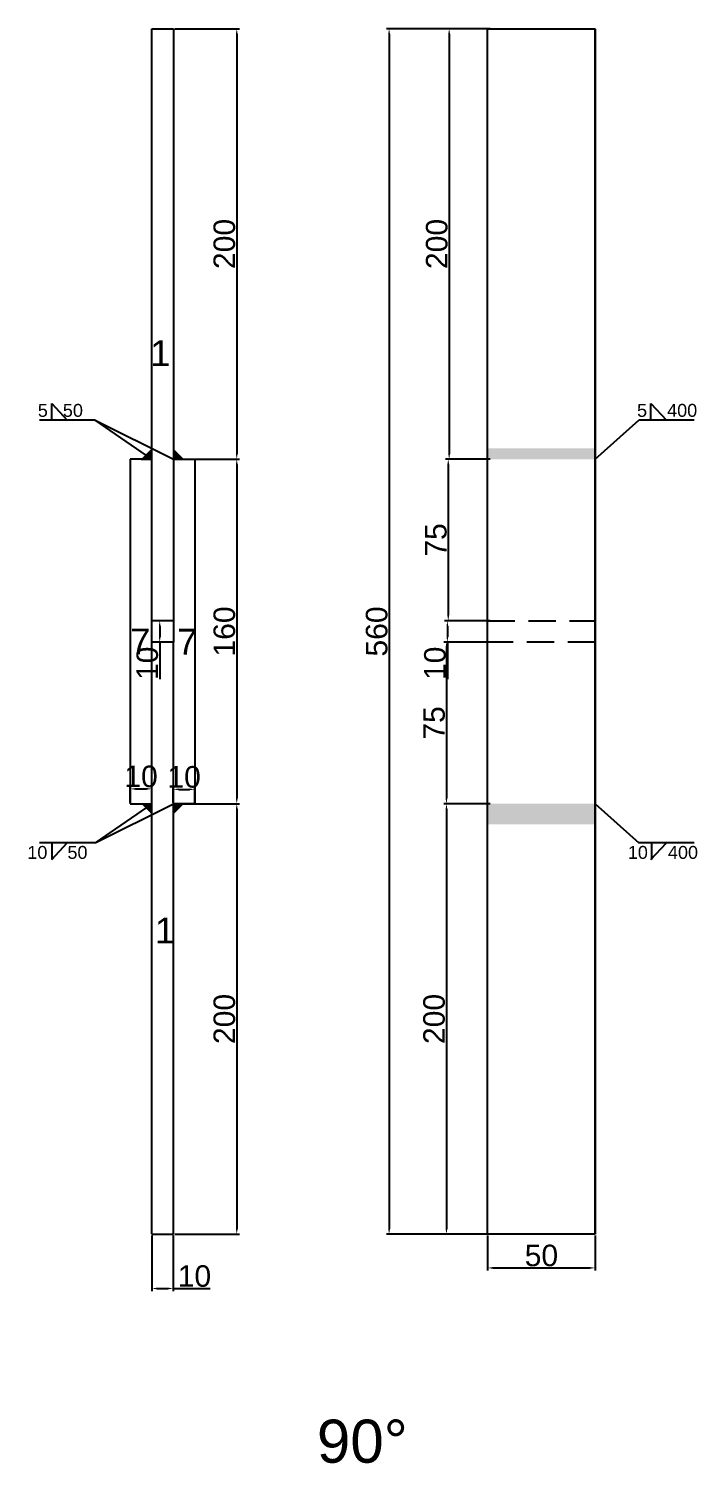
# Model space of a CAD drawing. Header units: millimetres. Extents: x 1455 to 24185, y -7041 to 4772.
# Drawn here: x 2734 to 3045, y -3920 to -3253 of the extents above; entities that cross this region are included whole.
import ezdxf

# ---------------------------------------------------------------- set-up
doc = ezdxf.new("R2010")
doc.units = ezdxf.units.MM
doc.linetypes.add('DASHED', pattern=[19.05, 12.7, -6.35])
for name, color, linetype in [('尺寸标注', 6, 'Continuous'), ('标号', 4, 'Continuous'), ('焊缝', 250, 'Continuous')]:
    doc.layers.add(name, color=color, linetype=linetype)
doc.styles.get("Standard").update_dxf_attribs({"font": 'arial.ttf'})
doc.dimstyles.new('ISO-25-JHF', dxfattribs={"dimtxt": 10, "dimasz": 2.5, "dimexe": 1.25, "dimexo": 0.625, "dimtad": 1, "dimtxsty": 'Standard', "dimcen": 2.5, "dimadec": 0, "dimazin": 0, "dimtfac": 1, "dimtmove": 0, "dimatfit": 3, "dimfxl": 1, "dimarcsym": 0})

# ---------------------------------------------------------------- blocks, each defined once
blk = doc.blocks.new('*D459')
at = {"layer": 'Defpoints', "color": 0, "transparency": 16777216}
for p in [(2949.47, -3253.14), (2929.73, -3453.14), (2949.47, -3453.14)]:
    blk.add_point(p, dxfattribs=at)
at = {"layer": '尺寸标注', "color": 0, "lineweight": -2, "transparency": 16777216}
for p, q in [((2948.85, -3253.14), (2928.48, -3253.14)), ((2929.73, -3255.64), (2929.73, -3450.64)), ((2948.85, -3453.14), (2928.48, -3453.14))]:
    blk.add_line(p, q, dxfattribs=at)
at = {"layer": '尺寸标注', "color": 0, "transparency": 16777216}
for points in [[(2929.31, -3255.64), (2930.14, -3255.64), (2929.73, -3253.14)], [(2929.31, -3450.64), (2930.14, -3450.64), (2929.73, -3453.14)]]:
    blk.add_solid(points, dxfattribs=at)
at = {"layer": '尺寸标注', "color": 0, "transparency": 16777216, "insert": (2924, -3353.14), "char_height": 10, "attachment_point": 5, "rotation": 90}
blk.add_mtext('200', dxfattribs=at)
blk = doc.blocks.new('*D460')
at = {"layer": 'Defpoints', "color": 0, "transparency": 16777216}
for p in [(2949.47, -3453.14), (2929.31, -3528.14), (2949.47, -3528.14)]:
    blk.add_point(p, dxfattribs=at)
at = {"layer": '尺寸标注', "color": 0, "lineweight": -2, "transparency": 16777216}
for p, q in [((2948.85, -3453.14), (2928.06, -3453.14)), ((2929.31, -3455.64), (2929.31, -3525.64)), ((2948.85, -3528.14), (2928.06, -3528.14))]:
    blk.add_line(p, q, dxfattribs=at)
at = {"layer": '尺寸标注', "color": 0, "transparency": 16777216}
for points in [[(2928.89, -3455.64), (2929.73, -3455.64), (2929.31, -3453.14)], [(2928.89, -3525.64), (2929.73, -3525.64), (2929.31, -3528.14)]]:
    blk.add_solid(points, dxfattribs=at)
at = {"layer": '尺寸标注', "color": 0, "transparency": 16777216, "insert": (2923.6, -3490.64), "char_height": 10, "attachment_point": 5, "rotation": 90}
blk.add_mtext('75', dxfattribs=at)
blk = doc.blocks.new('*D461')
at = {"layer": 'Defpoints', "color": 0, "transparency": 16777216}
for p in [(2949.47, -3528.14), (2928.89, -3538.14), (2949.47, -3538.14)]:
    blk.add_point(p, dxfattribs=at)
at = {"layer": '尺寸标注', "color": 0, "lineweight": -2, "transparency": 16777216}
for p, q in [((2948.85, -3528.14), (2927.64, -3528.14)), ((2928.89, -3530.64), (2928.89, -3535.64)), ((2948.85, -3538.14), (2927.64, -3538.14)), ((2928.89, -3538.14), (2928.89, -3555.24))]:
    blk.add_line(p, q, dxfattribs=at)
at = {"layer": '尺寸标注', "color": 0, "transparency": 16777216}
for points in [[(2928.48, -3530.64), (2929.31, -3530.64), (2928.89, -3528.14)], [(2928.48, -3535.64), (2929.31, -3535.64), (2928.89, -3538.14)]]:
    blk.add_solid(points, dxfattribs=at)
at = {"layer": '尺寸标注', "color": 0, "transparency": 16777216, "insert": (2923.16, -3547.94), "char_height": 10, "attachment_point": 5, "rotation": 90}
blk.add_mtext('10', dxfattribs=at)
blk = doc.blocks.new('*D462')
at = {"layer": 'Defpoints', "color": 0, "transparency": 16777216}
for p in [(2949.47, -3538.14), (2928.48, -3613.14), (2949.47, -3613.14)]:
    blk.add_point(p, dxfattribs=at)
at = {"layer": '尺寸标注', "color": 0, "lineweight": -2, "transparency": 16777216}
for p, q in [((2948.85, -3538.14), (2927.23, -3538.14)), ((2928.48, -3540.64), (2928.48, -3610.64)), ((2948.85, -3613.14), (2927.23, -3613.14))]:
    blk.add_line(p, q, dxfattribs=at)
at = {"layer": '尺寸标注', "color": 0, "transparency": 16777216}
for points in [[(2928.06, -3540.64), (2928.89, -3540.64), (2928.48, -3538.14)], [(2928.06, -3610.64), (2928.89, -3610.64), (2928.48, -3613.14)]]:
    blk.add_solid(points, dxfattribs=at)
at = {"layer": '尺寸标注', "color": 0, "transparency": 16777216, "insert": (2922.77, -3575.64), "char_height": 10, "attachment_point": 5, "rotation": 90}
blk.add_mtext('75', dxfattribs=at)
blk = doc.blocks.new('*D463')
at = {"layer": 'Defpoints', "color": 0, "transparency": 16777216}
for p in [(2949.47, -3613.14), (2928.48, -3813.14), (2949.47, -3813.14)]:
    blk.add_point(p, dxfattribs=at)
at = {"layer": '尺寸标注', "color": 0, "lineweight": -2, "transparency": 16777216}
for p, q in [((2948.85, -3613.14), (2927.23, -3613.14)), ((2928.48, -3615.64), (2928.48, -3810.64)), ((2948.85, -3813.14), (2927.23, -3813.14))]:
    blk.add_line(p, q, dxfattribs=at)
at = {"layer": '尺寸标注', "color": 0, "transparency": 16777216}
for points in [[(2928.06, -3615.64), (2928.89, -3615.64), (2928.48, -3613.14)], [(2928.06, -3810.64), (2928.89, -3810.64), (2928.48, -3813.14)]]:
    blk.add_solid(points, dxfattribs=at)
at = {"layer": '尺寸标注', "color": 0, "transparency": 16777216, "insert": (2922.75, -3713.14), "char_height": 10, "attachment_point": 5, "rotation": 90}
blk.add_mtext('200', dxfattribs=at)
blk = doc.blocks.new('*D464')
at = {"layer": 'Defpoints', "color": 0, "transparency": 16777216}
for p in [(2949.47, -3253.14), (2901.82, -3813.14), (2949.47, -3813.14)]:
    blk.add_point(p, dxfattribs=at)
at = {"layer": '尺寸标注', "color": 0, "lineweight": -2, "transparency": 16777216}
for p, q in [((2948.85, -3253.14), (2900.57, -3253.14)), ((2901.82, -3255.64), (2901.82, -3810.64)), ((2948.85, -3813.14), (2900.57, -3813.14))]:
    blk.add_line(p, q, dxfattribs=at)
at = {"layer": '尺寸标注', "color": 0, "transparency": 16777216}
for points in [[(2901.41, -3255.64), (2902.24, -3255.64), (2901.82, -3253.14)], [(2901.41, -3810.64), (2902.24, -3810.64), (2901.82, -3813.14)]]:
    blk.add_solid(points, dxfattribs=at)
at = {"layer": '尺寸标注', "color": 0, "transparency": 16777216, "insert": (2896.09, -3533.14), "char_height": 10, "attachment_point": 5, "rotation": 90}
blk.add_mtext('560', dxfattribs=at)
blk = doc.blocks.new('*D466')
at = {"layer": 'Defpoints', "color": 0, "transparency": 16777216}
for p in [(2791.57, -3813.14), (2801.57, -3813.14), (2801.57, -3838.34)]:
    blk.add_point(p, dxfattribs=at)
at = {"layer": '尺寸标注', "color": 0, "lineweight": -2, "transparency": 16777216}
for p, q in [((2791.57, -3813.77), (2791.57, -3839.59)), ((2801.57, -3813.77), (2801.57, -3839.59)), ((2794.07, -3838.34), (2799.07, -3838.34)), ((2801.57, -3838.34), (2818.67, -3838.34))]:
    blk.add_line(p, q, dxfattribs=at)
at = {"layer": '尺寸标注', "color": 0, "transparency": 16777216}
for points in [[(2794.07, -3837.93), (2794.07, -3838.76), (2791.57, -3838.34)], [(2799.07, -3837.93), (2799.07, -3838.76), (2801.57, -3838.34)]]:
    blk.add_solid(points, dxfattribs=at)
at = {"layer": '尺寸标注', "color": 0, "transparency": 16777216, "insert": (2811.37, -3832.61), "char_height": 10, "attachment_point": 5}
blk.add_mtext('10', dxfattribs=at)
blk = doc.blocks.new('*D467')
at = {"layer": 'Defpoints', "color": 0, "transparency": 16777216}
for p in [(2791.57, -3606.26), (2781.57, -3613.14), (2791.57, -3613.14)]:
    blk.add_point(p, dxfattribs=at)
at = {"layer": '尺寸标注', "color": 0, "lineweight": -2, "transparency": 16777216}
for p, q in [((2781.57, -3612.52), (2781.57, -3605.01)), ((2791.57, -3612.52), (2791.57, -3605.01)), ((2784.07, -3606.26), (2789.07, -3606.26))]:
    blk.add_line(p, q, dxfattribs=at)
at = {"layer": '尺寸标注', "color": 0, "transparency": 16777216}
for points in [[(2784.07, -3605.84), (2784.07, -3606.68), (2781.57, -3606.26)], [(2789.07, -3605.84), (2789.07, -3606.68), (2791.57, -3606.26)]]:
    blk.add_solid(points, dxfattribs=at)
at = {"layer": '尺寸标注', "color": 0, "transparency": 16777216, "insert": (2786.57, -3600.53), "char_height": 10, "attachment_point": 5}
blk.add_mtext('10', dxfattribs=at)
blk = doc.blocks.new('*D468')
at = {"layer": 'Defpoints', "color": 0, "transparency": 16777216}
for p in [(2811.57, -3606.48), (2801.57, -3613.14), (2811.57, -3613.14)]:
    blk.add_point(p, dxfattribs=at)
at = {"layer": '尺寸标注', "color": 0, "lineweight": -2, "transparency": 16777216}
for p, q in [((2801.57, -3612.52), (2801.57, -3605.23)), ((2804.07, -3606.48), (2809.07, -3606.48)), ((2811.57, -3612.52), (2811.57, -3605.23))]:
    blk.add_line(p, q, dxfattribs=at)
at = {"layer": '尺寸标注', "color": 0, "transparency": 16777216}
for points in [[(2804.07, -3606.06), (2804.07, -3606.89), (2801.57, -3606.48)], [(2809.07, -3606.06), (2809.07, -3606.89), (2811.57, -3606.48)]]:
    blk.add_solid(points, dxfattribs=at)
at = {"layer": '尺寸标注', "color": 0, "transparency": 16777216, "insert": (2806.57, -3600.74), "char_height": 10, "attachment_point": 5}
blk.add_mtext('10', dxfattribs=at)
blk = doc.blocks.new('*D469')
at = {"layer": 'Defpoints', "color": 0, "transparency": 16777216}
for p in [(2801.57, -3253.14), (2801.57, -3453.14), (2831.04, -3453.14)]:
    blk.add_point(p, dxfattribs=at)
at = {"layer": '尺寸标注', "color": 0, "lineweight": -2, "transparency": 16777216}
for p, q in [((2802.2, -3253.14), (2832.29, -3253.14)), ((2831.04, -3255.64), (2831.04, -3450.64)), ((2802.2, -3453.14), (2832.29, -3453.14))]:
    blk.add_line(p, q, dxfattribs=at)
at = {"layer": '尺寸标注', "color": 0, "transparency": 16777216}
for points in [[(2830.62, -3255.64), (2831.46, -3255.64), (2831.04, -3253.14)], [(2830.62, -3450.64), (2831.46, -3450.64), (2831.04, -3453.14)]]:
    blk.add_solid(points, dxfattribs=at)
at = {"layer": '尺寸标注', "color": 0, "transparency": 16777216, "insert": (2825.31, -3353.14), "char_height": 10, "attachment_point": 5, "rotation": 90}
blk.add_mtext('200', dxfattribs=at)
blk = doc.blocks.new('*D470')
at = {"layer": 'Defpoints', "color": 0, "transparency": 16777216}
for p in [(2811.57, -3453.14), (2811.57, -3613.14), (2831.04, -3613.14)]:
    blk.add_point(p, dxfattribs=at)
at = {"layer": '尺寸标注', "color": 0, "lineweight": -2, "transparency": 16777216}
for p, q in [((2812.2, -3453.14), (2832.29, -3453.14)), ((2831.04, -3455.64), (2831.04, -3610.64)), ((2812.2, -3613.14), (2832.29, -3613.14))]:
    blk.add_line(p, q, dxfattribs=at)
at = {"layer": '尺寸标注', "color": 0, "transparency": 16777216}
for points in [[(2830.62, -3455.64), (2831.46, -3455.64), (2831.04, -3453.14)], [(2830.62, -3610.64), (2831.46, -3610.64), (2831.04, -3613.14)]]:
    blk.add_solid(points, dxfattribs=at)
at = {"layer": '尺寸标注', "color": 0, "transparency": 16777216, "insert": (2825.31, -3533.14), "char_height": 10, "attachment_point": 5, "rotation": 90}
blk.add_mtext('160', dxfattribs=at)
blk = doc.blocks.new('*D471')
at = {"layer": 'Defpoints', "color": 0, "transparency": 16777216}
for p in [(2801.57, -3613.14), (2801.57, -3813.14), (2831.04, -3813.14)]:
    blk.add_point(p, dxfattribs=at)
at = {"layer": '尺寸标注', "color": 0, "lineweight": -2, "transparency": 16777216}
for p, q in [((2802.2, -3613.14), (2832.29, -3613.14)), ((2831.04, -3615.64), (2831.04, -3810.64)), ((2802.2, -3813.14), (2832.29, -3813.14))]:
    blk.add_line(p, q, dxfattribs=at)
at = {"layer": '尺寸标注', "color": 0, "transparency": 16777216}
for points in [[(2830.62, -3615.64), (2831.46, -3615.64), (2831.04, -3613.14)], [(2830.62, -3810.64), (2831.46, -3810.64), (2831.04, -3813.14)]]:
    blk.add_solid(points, dxfattribs=at)
at = {"layer": '尺寸标注', "color": 0, "transparency": 16777216, "insert": (2825.31, -3713.14), "char_height": 10, "attachment_point": 5, "rotation": 90}
blk.add_mtext('200', dxfattribs=at)
blk = doc.blocks.new('*D472')
at = {"layer": 'Defpoints', "color": 0, "transparency": 16777216}
for p in [(2801.57, -3528.14), (2795.25, -3538.14), (2801.57, -3538.14)]:
    blk.add_point(p, dxfattribs=at)
at = {"layer": '尺寸标注', "color": 0, "lineweight": -2, "transparency": 16777216}
for p, q in [((2800.95, -3528.14), (2794, -3528.14)), ((2795.25, -3530.64), (2795.25, -3535.64)), ((2800.95, -3538.14), (2794, -3538.14)), ((2795.25, -3538.14), (2795.25, -3555.24))]:
    blk.add_line(p, q, dxfattribs=at)
at = {"layer": '尺寸标注', "color": 0, "transparency": 16777216}
for points in [[(2794.83, -3530.64), (2795.66, -3530.64), (2795.25, -3528.14)], [(2794.83, -3535.64), (2795.66, -3535.64), (2795.25, -3538.14)]]:
    blk.add_solid(points, dxfattribs=at)
at = {"layer": '尺寸标注', "color": 0, "transparency": 16777216, "insert": (2789.52, -3547.94), "char_height": 10, "attachment_point": 5, "rotation": 90}
blk.add_mtext('10', dxfattribs=at)
blk = doc.blocks.new('*D465')
at = {"layer": 'Defpoints', "color": 0, "transparency": 16777216}
for p in [(2947.59, -3813.14), (2997.59, -3813.14), (2997.59, -3828.78)]:
    blk.add_point(p, dxfattribs=at)
at = {"layer": '尺寸标注', "color": 0, "lineweight": -2, "transparency": 16777216}
for p, q in [((2947.59, -3813.77), (2947.59, -3830.03)), ((2997.59, -3813.77), (2997.59, -3830.03)), ((2950.09, -3828.78), (2995.09, -3828.78))]:
    blk.add_line(p, q, dxfattribs=at)
at = {"layer": '尺寸标注', "color": 0, "transparency": 16777216}
for points in [[(2950.09, -3828.37), (2950.09, -3829.2), (2947.59, -3828.78)], [(2995.09, -3828.37), (2995.09, -3829.2), (2997.59, -3828.78)]]:
    blk.add_solid(points, dxfattribs=at)
at = {"layer": '尺寸标注', "color": 0, "transparency": 16777216, "insert": (2972.59, -3823.05), "char_height": 10, "attachment_point": 5}
blk.add_mtext('50', dxfattribs=at)

msp = doc.modelspace()

# ---------------------------------------------------------------- hatches: boundary and pattern name
at = {"layer": '焊缝'}
h = msp.add_hatch(color=250, dxfattribs=at)
h.dxf.hatch_style = 1
h.paths.add_polyline_path([(2791.572, -3448.144), (2786.572, -3453.144), (2791.572, -3453.144)])
h = msp.add_hatch(color=250, dxfattribs=at)
h.dxf.hatch_style = 1
h.paths.add_polyline_path([(2801.572, -3448.144), (2806.572, -3453.144), (2801.572, -3453.144)])
h = msp.add_hatch(color=250, dxfattribs=at)
h.dxf.hatch_style = 1
h.paths.add_polyline_path([(2947.588, -3448.096), (2947.588, -3453.144), (2997.588, -3453.144), (2997.588, -3448.096)])
h = msp.add_hatch(color=250, dxfattribs=at)
h.dxf.hatch_style = 1
h.paths.add_polyline_path([(2791.572, -3618.144), (2786.572, -3613.144), (2791.572, -3613.144)])
h = msp.add_hatch(color=250, dxfattribs=at)
h.dxf.hatch_style = 1
h.paths.add_polyline_path([(2801.572, -3618.144), (2806.572, -3613.144), (2801.572, -3613.144)])
h = msp.add_hatch(color=250, dxfattribs=at)
h.dxf.hatch_style = 1
h.paths.add_polyline_path([(2947.588, -3613.144), (2947.588, -3622.714), (2997.588, -3622.714), (2997.588, -3613.144)])

# ---------------------------------------------------------------- linework, layer by layer
for p, q in [((2791.572, -3813.144), (2791.572, -3253.144)), ((2791.572, -3253.144), (2801.572, -3253.144)), ((2801.572, -3253.144), (2801.572, -3528.144)), ((2947.588, -3253.144), (2997.588, -3253.144)), ((2947.588, -3813.144), (2947.588, -3253.144)), ((2997.588, -3253.144), (2997.588, -3813.144)), ((2997.588, -3813.144), (2997.588, -3253.144)), ((2791.572, -3453.144), (2781.572, -3453.144)), ((2781.572, -3453.144), (2781.572, -3613.144)), ((2786.572, -3453.144), (2791.572, -3453.144)), ((2801.572, -3453.144), (2811.572, -3453.144)), ((2811.572, -3453.144), (2811.572, -3613.144)), ((2801.572, -3528.144), (2791.572, -3528.144)), ((2801.572, -3528.144), (2801.572, -3538.144)), ((2801.572, -3538.144), (2791.572, -3538.144)), ((2801.572, -3813.144), (2801.572, -3538.144)), ((2781.572, -3613.144), (2791.572, -3613.144)), ((2811.572, -3613.144), (2801.572, -3613.144)), ((2791.572, -3813.144), (2801.572, -3813.144)), ((2997.588, -3813.144), (2947.588, -3813.144))]:
    msp.add_line(p, q)
at = {"linetype": 'DASHED'}
for p, q in [((2947.588, -3528.144), (2997.588, -3528.144)), ((2997.588, -3538.144), (2947.588, -3538.144))]:
    msp.add_line(p, q, dxfattribs=at)
at = {"layer": '尺寸标注'}
for p, q in [((2745.067, -3434.954), (2745.067, -3427.19)), ((2745.067, -3427.19), (2752.299, -3434.954)), ((3023.493, -3434.954), (3023.493, -3427.19)), ((3023.493, -3427.19), (3030.724, -3434.954)), ((2765.18, -3434.954), (2739.417, -3434.954)), ((2791.572, -3453.144), (2765.18, -3434.954)), ((2765.18, -3434.954), (2801.572, -3453.144)), ((2997.588, -3453.144), (3017.843, -3434.954)), ((3043.606, -3434.954), (3017.843, -3434.954)), ((2791.572, -3613.144), (2765.18, -3631.334)), ((2765.18, -3631.334), (2801.572, -3613.144)), ((2997.588, -3613.144), (3017.843, -3631.334)), ((2765.18, -3631.334), (2739.417, -3631.334)), ((2745.067, -3631.334), (2745.067, -3639.099)), ((2745.067, -3639.099), (2752.299, -3631.334)), ((3043.606, -3631.334), (3017.843, -3631.334)), ((3023.493, -3639.099), (3030.724, -3631.334)), ((3023.723, -3631.334), (3023.723, -3639.099))]:
    msp.add_line(p, q, dxfattribs=at)

# ---------------------------------------------------------------- texts
at = {"insert": (2868.267, -3899.25), "char_height": 20, "attachment_point": 1}
msp.add_mtext_dynamic_manual_height_columns('90° ', width=70.10425, gutter_width=12.5, heights=[0], dxfattribs=at)
at = {"layer": '尺寸标注', "char_height": 6}
for s, insert, attachment_point in [('5   50', (2738.597, -3427.437), 1), ('5    400', (3017.023, -3427.437), 1), ('\\pt0;10    50', (2733.725, -3638.851), 7), ('10    400', (3012.736, -3638.851), 7)]:
    msp.add_mtext_dynamic_manual_height_columns(s, width=68.30832, gutter_width=12.5, heights=[0], dxfattribs=dict(at, insert=insert, attachment_point=attachment_point))
at = {"layer": '标号', "char_height": 12, "attachment_point": 7}
for s, insert in [('1 ', (2790.855, -3409.855)), ('7 ', (2781.572, -3543.791)), ('7 ', (2803.392, -3543.893)), ('1 ', (2793.033, -3678.028))]:
    msp.add_mtext_dynamic_manual_height_columns(s, width=70.10425, gutter_width=12.5, heights=[0], dxfattribs=dict(at, insert=insert))

# ---------------------------------------------------------------- dimensions: what is measured, and where the dimension line sits
at = {"layer": '尺寸标注'}
for p1, p2, distance, picture, middle in [((2801.572, -3253.144), (2801.572, -3453.144), 29.467, '*D469', (2825.308, -3353.144)), ((2949.47, -3253.144), (2949.47, -3813.144), -47.646, '*D464', (2896.094, -3533.144)), ((2949.47, -3253.144), (2949.47, -3453.144), -19.743, '*D459', (2923.996, -3353.144)), ((2811.572, -3453.144), (2811.572, -3613.144), 19.467, '*D470', (2825.308, -3533.144)), ((2949.47, -3453.144), (2949.47, -3528.144), -20.16, '*D460', (2923.6, -3490.644)), ((2801.572, -3528.144), (2801.572, -3538.144), -6.324, '*D472', (2789.517, -3547.944)), ((2949.47, -3528.144), (2949.47, -3538.144), -20.577, '*D461', (2923.163, -3547.944)), ((2949.47, -3538.144), (2949.47, -3613.144), -20.993, '*D462', (2922.767, -3575.644)), ((2801.572, -3613.144), (2801.572, -3813.144), 29.467, '*D471', (2825.308, -3713.144)), ((2949.47, -3613.144), (2949.47, -3813.144), -20.993, '*D463', (2922.746, -3713.144)), ((2947.588, -3813.144), (2997.588, -3813.144), -15.639, '*D465', (2972.588, -3823.053))]:
    dim = msp.add_aligned_dim(p1=p1, p2=p2, distance=distance, dimstyle='ISO-25-JHF', dxfattribs=at)
    dim.commit()
    dim.dimension.update_dxf_attribs({"geometry": picture, "text_midpoint": middle})
for base, p1, p2, picture, middle in [((2791.572, -3606.262), (2781.572, -3613.144), (2791.572, -3613.144), '*D467', (2786.572, -3606.262)), ((2811.572, -3606.475), (2801.572, -3613.144), (2811.572, -3613.144), '*D468', (2806.572, -3606.475)), ((2801.572, -3838.342), (2791.572, -3813.144), (2801.572, -3813.144), '*D466', (2811.371, -3838.342))]:
    dim = msp.add_linear_dim(base=base, p1=p1, p2=p2, angle=0, dimstyle='ISO-25-JHF', dxfattribs=at)
    dim.commit()
    dim.dimension.update_dxf_attribs({"geometry": picture, "text_midpoint": middle, "dimtype": 161})

doc.saveas('drawing.dxf')
